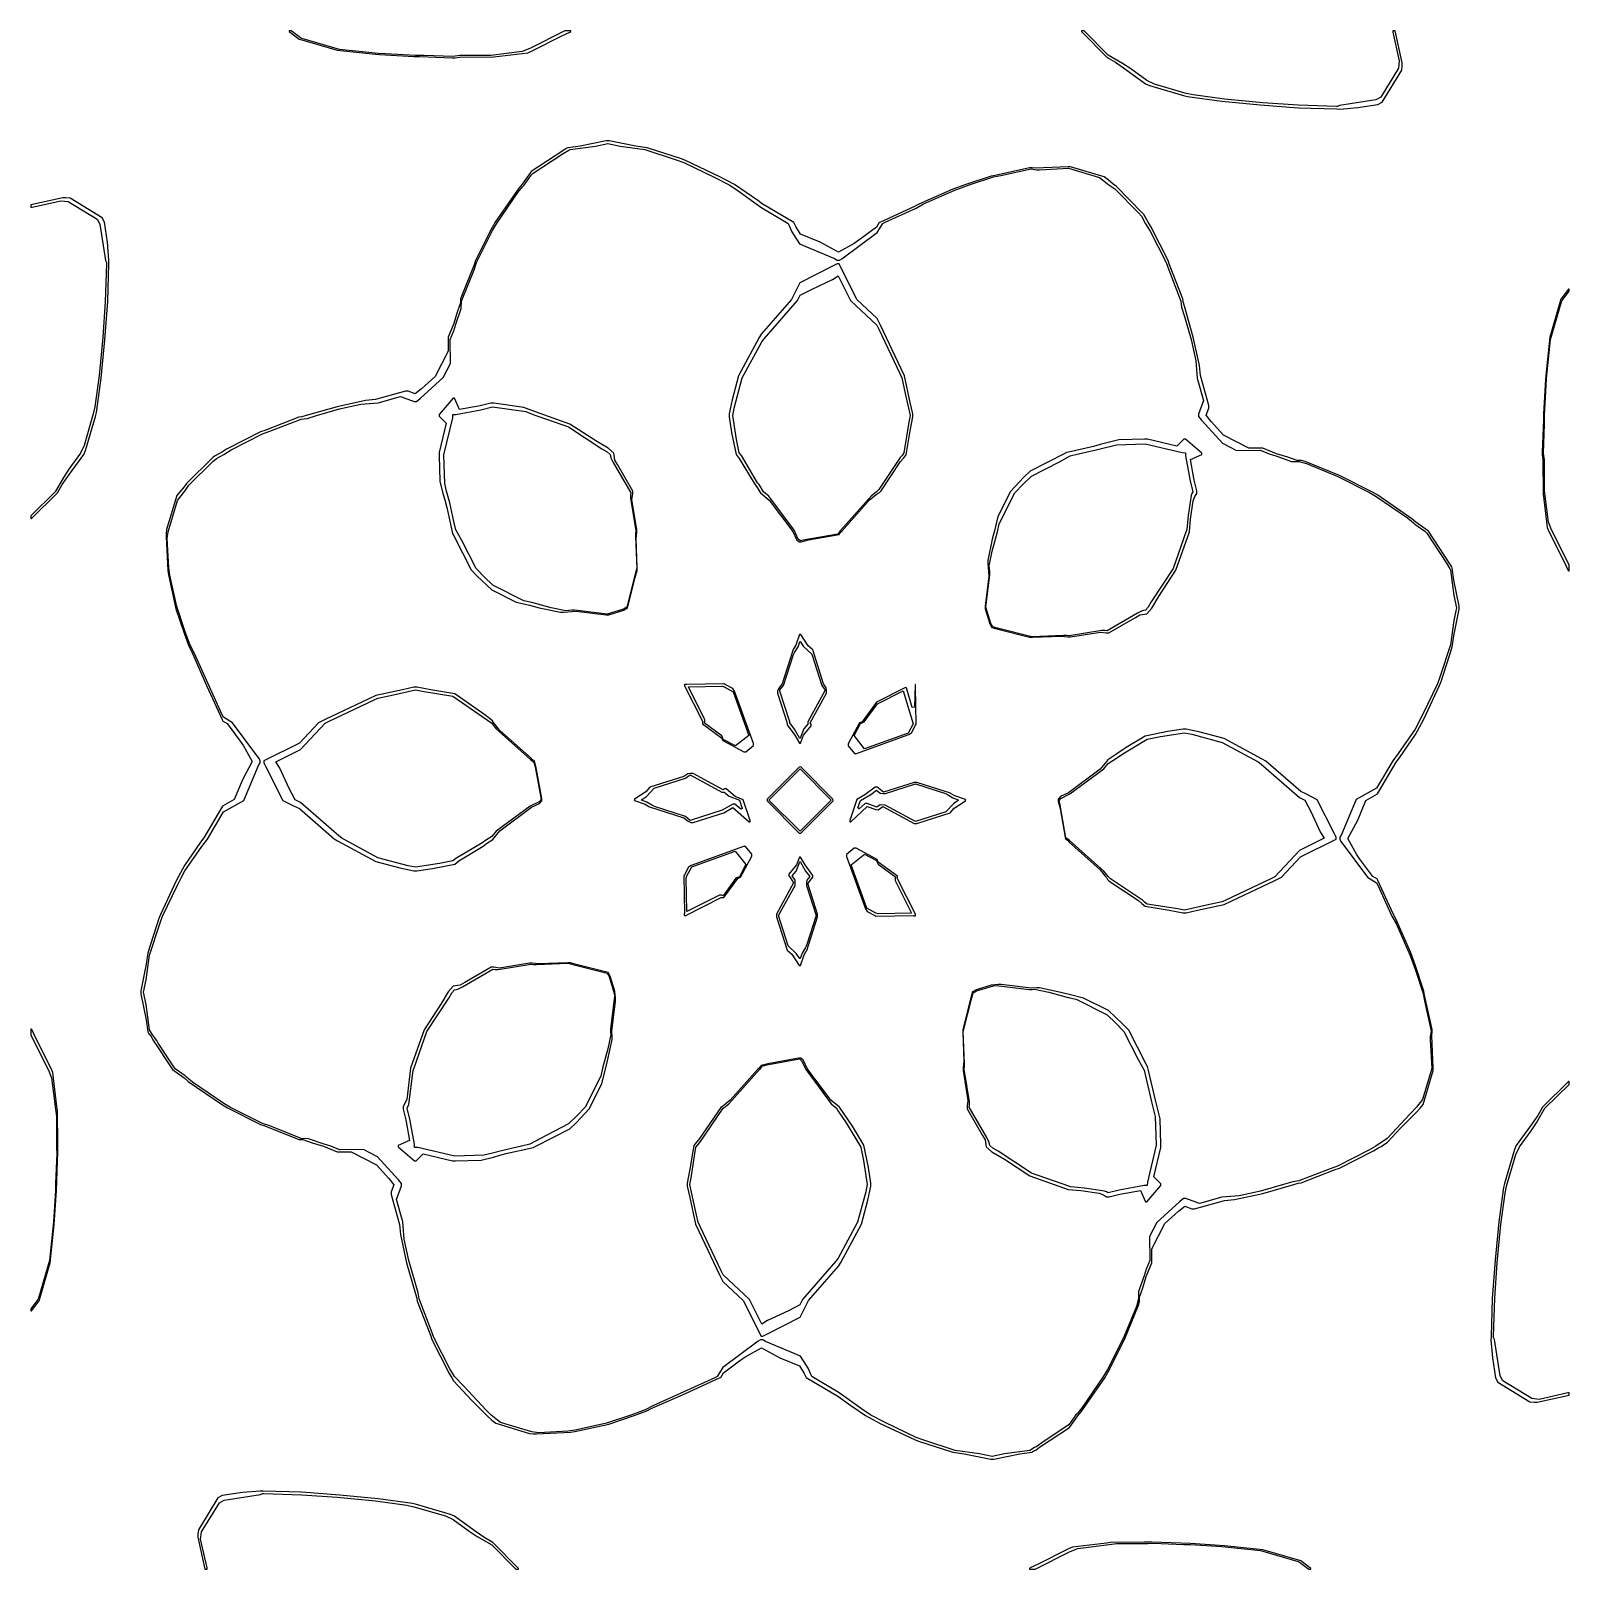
# Model space of a CAD drawing. Extents: x 65 to 85, y 65 to 85.
import ezdxf

# ---------------------------------------------------------------- set-up
doc = ezdxf.new("R2010")
doc.units = 0

msp = doc.modelspace()

# ---------------------------------------------------------------- linework, layer by layer
for points in [[(68.36, 84.99), (68.491, 84.89), (68.493, 84.888), (68.984, 84.746), (69.481, 84.693), (69.536, 84.692), (69.98, 84.664), (70.056, 84.666), (70.48, 84.649), (70.518, 84.649), (70.573, 84.657), (71.019, 84.659), (71.46, 84.713), (71.511, 84.733), (71.906, 84.934), (72.008, 84.979), (72.019, 84.989), (72.019, 84.999), (71.944, 84.999), (71.489, 84.768), (71.39, 84.729), (70.981, 84.679), (70.577, 84.678), (70.489, 84.664), (70.115, 84.679), (70.075, 84.679), (70.003, 84.676), (69.614, 84.7), (69.519, 84.702), (69.016, 84.756), (68.523, 84.899), (68.509, 84.906), (68.387, 84.999), (68.36, 84.999), (68.36, 84.99)], [(78.659, 84.989), (78.993, 84.65), (79.099, 84.589), (79.235, 84.497), (79.491, 84.31), (79.543, 84.286), (79.985, 84.156), (80.038, 84.146), (80.482, 84.084), (80.982, 84.036), (81.481, 83.999), (81.98, 83.983), (82.019, 83.982), (82.249, 84.001), (82.513, 84.041), (82.566, 84.071), (82.821, 84.487), (82.828, 84.547), (82.827, 84.584), (82.736, 84.999), (82.708, 84.999), (82.708, 84.982), (82.79, 84.608), (82.78, 84.513), (82.548, 84.134), (82.487, 84.1), (82.013, 84.027), (81.985, 84.015), (81.972, 84.013), (81.476, 84.03), (81.018, 84.064), (80.518, 84.112), (80.112, 84.168), (80.018, 84.185), (79.608, 84.306), (79.509, 84.351), (79.302, 84.503), (79.194, 84.575), (79.007, 84.684), (78.695, 84.999), (78.659, 84.999), (78.659, 84.989)], [(66.501, 72.142), (66.522, 71.987), (66.537, 71.962), (66.564, 71.925), (66.588, 71.883), (66.843, 71.495), (66.993, 71.389), (67.048, 71.343), (67.491, 71.037), (67.558, 70.998), (67.988, 70.782), (68.042, 70.765), (68.484, 70.585), (68.539, 70.585), (68.66, 70.542), (68.807, 70.5), (68.984, 70.427), (69.166, 70.428), (69.493, 70.257), (69.657, 70.078), (69.719, 69.997), (69.685, 69.906), (69.685, 69.873), (69.796, 69.484), (69.807, 69.353), (69.887, 68.985), (70, 68.581), (70.019, 68.523), (70.024, 68.485), (70.195, 68.042), (70.213, 67.988), (70.441, 67.545), (70.474, 67.49), (70.497, 67.448), (70.735, 67.193), (70.932, 66.995), (70.993, 66.937), (71.044, 66.898), (71.484, 66.767), (71.536, 66.76), (71.574, 66.76), (72.018, 66.783), (72.071, 66.79), (72.514, 66.888), (72.844, 67), (73.011, 67.058), (73.065, 67.089), (73.511, 67.287), (73.955, 67.487), (73.969, 67.495), (74.004, 67.552), (74.232, 67.721), (74.297, 67.766), (74.5, 67.879), (74.737, 67.751), (74.994, 67.644), (75.055, 67.546), (75.078, 67.495), (75.492, 67.251), (75.66, 67.129), (75.85, 66.998), (76.044, 66.897), (76.488, 66.687), (76.542, 66.666), (76.985, 66.521), (77.132, 66.501), (77.482, 66.433), (77.518, 66.433), (77.858, 66.501), (78.013, 66.522), (78.039, 66.538), (78.068, 66.553), (78.115, 66.587), (78.505, 66.843), (78.611, 66.993), (78.656, 67.048), (78.963, 67.491), (79.002, 67.558), (79.219, 67.989), (79.399, 68.432), (79.415, 68.483), (79.415, 68.539), (79.458, 68.66), (79.5, 68.807), (79.573, 68.984), (79.572, 69.166), (79.743, 69.493), (79.921, 69.657), (80.003, 69.719), (80.094, 69.685), (80.127, 69.685), (80.516, 69.796), (80.647, 69.807), (81.015, 69.887), (81.419, 70), (81.477, 70.019), (81.515, 70.024), (81.958, 70.195), (82.012, 70.213), (82.455, 70.441), (82.509, 70.474), (82.553, 70.498), (82.635, 70.551), (82.806, 70.735), (83.005, 70.932), (83.063, 70.994), (83.102, 71.044), (83.232, 71.483), (83.232, 71.519), (83.211, 71.937), (83.217, 71.981), (83.217, 72.018), (83.119, 72.461), (83.111, 72.515), (83, 72.844), (82.941, 73.012), (82.744, 73.455), (82.713, 73.51), (82.513, 73.955), (82.505, 73.969), (82.448, 74.004), (82.278, 74.232), (82.234, 74.297), (82.121, 74.5), (82.249, 74.737), (82.356, 74.995), (82.505, 75.078), (82.749, 75.492), (82.792, 75.547), (83.002, 75.85), (83.103, 76.044), (83.313, 76.488), (83.333, 76.542), (83.479, 76.985), (83.499, 77.132), (83.567, 77.482), (83.567, 77.518), (83.499, 77.858), (83.478, 78.014), (83.471, 78.029), (83.447, 78.068), (83.168, 78.493), (83.158, 78.504), (83.007, 78.611), (82.952, 78.656), (82.509, 78.963), (82.442, 79.001), (82.011, 79.219), (81.568, 79.399), (81.517, 79.415), (81.461, 79.415), (81.34, 79.458), (81.193, 79.5), (81.016, 79.573), (80.834, 79.572), (80.507, 79.743), (80.343, 79.921), (80.281, 80.003), (80.315, 80.094), (80.315, 80.127), (80.204, 80.516), (80.193, 80.647), (80.112, 81.015), (80, 81.419), (79.981, 81.477), (79.975, 81.515), (79.805, 81.958), (79.786, 82.012), (79.559, 82.455), (79.526, 82.509), (79.468, 82.612), (79.449, 82.634), (79.114, 82.973), (79.069, 83.004), (79.006, 83.063), (78.955, 83.102), (78.517, 83.232), (78.48, 83.232), (78.063, 83.211), (78.019, 83.217), (77.982, 83.217), (77.539, 83.119), (77.485, 83.111), (77.156, 83), (76.988, 82.941), (76.545, 82.744), (76.49, 82.713), (76.045, 82.513), (76.031, 82.505), (75.996, 82.448), (75.766, 82.277), (75.702, 82.234), (75.5, 82.121), (75.263, 82.249), (75.006, 82.356), (74.945, 82.453), (74.921, 82.505), (74.508, 82.749), (74.452, 82.791), (74.149, 83.002), (73.956, 83.102), (73.512, 83.313), (73.458, 83.333), (73.015, 83.479), (72.868, 83.499), (72.518, 83.567), (72.482, 83.567), (72.142, 83.499), (71.986, 83.478), (71.971, 83.471), (71.932, 83.447), (71.507, 83.168), (71.496, 83.158), (71.389, 83.007), (71.343, 82.952), (71.037, 82.509), (70.998, 82.442), (70.782, 82.012), (70.766, 81.958), (70.585, 81.516), (70.585, 81.461), (70.542, 81.34), (70.5, 81.193), (70.427, 81.016), (70.428, 80.834), (70.257, 80.507), (70.078, 80.343), (69.997, 80.281), (69.906, 80.315), (69.873, 80.315), (69.484, 80.204), (69.353, 80.193), (68.985, 80.112), (68.581, 80), (68.523, 79.981), (68.485, 79.975), (68.042, 79.805), (67.988, 79.786), (67.545, 79.559), (67.491, 79.526), (67.388, 79.469), (67.366, 79.45), (67.026, 79.114), (66.996, 79.069), (66.937, 79.006), (66.898, 78.956), (66.767, 78.516), (66.76, 78.464), (66.76, 78.425), (66.783, 77.982), (66.79, 77.929), (66.888, 77.486), (67, 77.156), (67.058, 76.989), (67.089, 76.934), (67.287, 76.489), (67.487, 76.045), (67.495, 76.031), (67.552, 75.996), (67.723, 75.766), (67.766, 75.702), (67.879, 75.5), (67.751, 75.263), (67.643, 75.005), (67.495, 74.922), (67.251, 74.508), (67.208, 74.453), (66.998, 74.149), (66.897, 73.956), (66.687, 73.512), (66.666, 73.458), (66.521, 73.015), (66.501, 72.868), (66.433, 72.518), (66.433, 72.482), (66.501, 72.142)], [(66.499, 72.664), (66.544, 72.985), (66.678, 73.392), (66.714, 73.488), (66.906, 73.894), (66.955, 73.99), (67.002, 74.079), (67.062, 74.164), (67.223, 74.397), (67.296, 74.492), (67.505, 74.846), (67.771, 74.995), (67.961, 75.449), (67.981, 75.485), (67.981, 75.515), (67.965, 75.542), (67.622, 76.004), (67.505, 76.077), (67.488, 76.105), (67.126, 76.915), (67.071, 77.011), (67.035, 77.117), (67, 77.212), (66.898, 77.514), (66.808, 77.921), (66.794, 78.018), (66.774, 78.397), (66.786, 78.484), (66.908, 78.895), (66.985, 78.994), (67.004, 79.013), (67.056, 79.091), (67.368, 79.4), (67.413, 79.438), (67.509, 79.493), (67.605, 79.551), (68.012, 79.76), (68.108, 79.794), (68.515, 79.95), (68.594, 79.961), (68.713, 80), (69.015, 80.084), (69.292, 80.145), (69.516, 80.163), (69.808, 80.247), (69.984, 80.181), (70.013, 80.181), (70.062, 80.218), (70.362, 80.493), (70.456, 80.674), (70.454, 80.985), (70.5, 81.097), (70.525, 81.187), (70.597, 81.389), (70.598, 81.484), (70.764, 81.892), (70.793, 81.988), (71.002, 82.402), (71.053, 82.491), (71.334, 82.898), (71.398, 82.976), (71.413, 82.993), (71.504, 83.122), (71.532, 83.147), (71.921, 83.403), (71.993, 83.447), (72.014, 83.456), (72.34, 83.501), (72.5, 83.532), (72.664, 83.501), (72.985, 83.456), (73.392, 83.322), (73.488, 83.286), (73.894, 83.093), (74.079, 82.998), (74.164, 82.938), (74.397, 82.776), (74.492, 82.704), (74.846, 82.495), (74.895, 82.387), (74.994, 82.229), (75.449, 82.038), (75.485, 82.019), (75.515, 82.019), (75.542, 82.035), (76.004, 82.377), (76.077, 82.495), (76.105, 82.512), (76.51, 82.694), (76.605, 82.748), (77.012, 82.929), (77.212, 83), (77.515, 83.102), (77.611, 83.116), (78.004, 83.203), (78.076, 83.193), (78.114, 83.193), (78.488, 83.212), (78.895, 83.091), (78.993, 83.015), (79.013, 82.996), (79.091, 82.944), (79.4, 82.631), (79.438, 82.587), (79.493, 82.491), (79.551, 82.395), (79.76, 81.988), (79.794, 81.892), (79.95, 81.485), (79.961, 81.405), (80, 81.287), (80.084, 80.985), (80.145, 80.708), (80.163, 80.484), (80.247, 80.192), (80.181, 80.016), (80.181, 79.987), (80.218, 79.938), (80.493, 79.638), (80.674, 79.544), (80.985, 79.546), (81.097, 79.5), (81.187, 79.474), (81.389, 79.402), (81.483, 79.402), (81.582, 79.372), (81.989, 79.206), (82.402, 78.998), (82.491, 78.947), (82.897, 78.666), (82.976, 78.602), (82.993, 78.587), (83.121, 78.496), (83.147, 78.468), (83.403, 78.078), (83.447, 78.007), (83.456, 77.986), (83.501, 77.659), (83.532, 77.5), (83.501, 77.335), (83.456, 77.015), (83.322, 76.608), (83.286, 76.512), (83.093, 76.106), (82.998, 75.921), (82.776, 75.603), (82.704, 75.508), (82.495, 75.154), (82.228, 75.005), (82.039, 74.551), (82.019, 74.515), (82.019, 74.485), (82.035, 74.458), (82.377, 73.996), (82.495, 73.923), (82.512, 73.895), (82.694, 73.49), (82.748, 73.394), (82.929, 72.988), (82.965, 72.883), (83, 72.788), (83.102, 72.485), (83.116, 72.389), (83.203, 71.996), (83.193, 71.924), (83.193, 71.885), (83.212, 71.511), (83.091, 71.105), (83.015, 71.006), (82.93, 70.921), (82.631, 70.599), (82.483, 70.502), (82.395, 70.449), (81.988, 70.24), (81.892, 70.206), (81.485, 70.05), (81.405, 70.038), (81.287, 70), (80.985, 69.915), (80.708, 69.855), (80.484, 69.837), (80.192, 69.753), (80.016, 69.819), (79.987, 69.819), (79.938, 69.781), (79.638, 69.507), (79.544, 69.326), (79.546, 69.015), (79.5, 68.903), (79.474, 68.813), (79.402, 68.611), (79.402, 68.517), (79.372, 68.418), (79.206, 68.011), (78.998, 67.598), (78.947, 67.509), (78.666, 67.102), (78.602, 67.023), (78.587, 67.007), (78.495, 66.877), (78.162, 66.658), (78.078, 66.597), (78.05, 66.583), (77.987, 66.544), (77.659, 66.499), (77.5, 66.467), (77.335, 66.499), (77.015, 66.544), (76.608, 66.678), (76.512, 66.714), (76.106, 66.907), (75.921, 67.002), (75.799, 67.086), (75.508, 67.296), (75.153, 67.505), (75.104, 67.613), (75.006, 67.771), (74.55, 67.961), (74.515, 67.981), (74.485, 67.981), (74.458, 67.965), (73.996, 67.623), (73.923, 67.505), (73.895, 67.488), (73.085, 67.126), (72.989, 67.071), (72.883, 67.035), (72.788, 67), (72.486, 66.898), (72.079, 66.808), (71.982, 66.794), (71.603, 66.774), (71.516, 66.786), (71.105, 66.908), (71.006, 66.985), (70.985, 67.005), (70.92, 67.07), (70.629, 67.381), (70.508, 67.507), (70.449, 67.605), (70.24, 68.012), (70.206, 68.108), (70.05, 68.515), (70.038, 68.594), (70, 68.713), (69.915, 69.015), (69.855, 69.292), (69.837, 69.516), (69.753, 69.808), (69.819, 69.984), (69.819, 70.013), (69.781, 70.062), (69.507, 70.362), (69.326, 70.456), (69.015, 70.454), (68.903, 70.5), (68.813, 70.525), (68.611, 70.597), (68.516, 70.598), (68.108, 70.764), (68.012, 70.793), (67.598, 71.001), (67.509, 71.053), (67.102, 71.334), (67.023, 71.398), (67.007, 71.413), (66.877, 71.505), (66.658, 71.839), (66.638, 71.873), (66.584, 71.948), (66.544, 72.013), (66.499, 72.34), (66.467, 72.5), (66.499, 72.664)], [(65.001, 78.695), (65.001, 78.659), (65.011, 78.659), (65.349, 78.992), (65.411, 79.099), (65.503, 79.235), (65.69, 79.491), (65.714, 79.543), (65.844, 79.985), (65.854, 80.038), (65.916, 80.482), (65.964, 80.982), (66.001, 81.481), (66.017, 81.98), (66.017, 82.019), (65.999, 82.249), (65.958, 82.513), (65.929, 82.566), (65.513, 82.821), (65.453, 82.828), (65.416, 82.827), (65.001, 82.736), (65.001, 82.708), (65.018, 82.708), (65.392, 82.79), (65.487, 82.78), (65.865, 82.548), (65.899, 82.487), (65.973, 82.013), (65.985, 81.985), (65.987, 81.972), (65.97, 81.476), (65.936, 81.018), (65.888, 80.518), (65.832, 80.112), (65.814, 80.018), (65.694, 79.608), (65.649, 79.509), (65.497, 79.302), (65.425, 79.194), (65.316, 79.007), (65.001, 78.695)], [(74.485, 78.994), (74.601, 78.899), (74.906, 78.491), (74.955, 78.387), (74.988, 78.356), (75.017, 78.356), (75.11, 78.382), (75.507, 78.453), (75.526, 78.481), (75.542, 78.495), (75.905, 78.9), (75.987, 78.968), (76.009, 78.983), (76.032, 78.996), (76.053, 79.02), (76.305, 79.398), (76.351, 79.446), (76.381, 79.488), (76.431, 79.799), (76.465, 79.982), (76.465, 80.018), (76.431, 80.169), (76.357, 80.513), (76.315, 80.606), (76.045, 81.174), (76.003, 81.258), (75.737, 81.507), (75.507, 81.97), (75.486, 81.97), (75.476, 81.964), (75.432, 81.943), (74.996, 81.721), (74.888, 81.508), (74.497, 81.057), (74.468, 81.01), (74.2, 80.512), (74.118, 80.2), (74.078, 80.018), (74.078, 79.982), (74.11, 79.777), (74.168, 79.489), (74.211, 79.437), (74.402, 79.117), (74.435, 79.077), (74.485, 78.994)], [(74.174, 79.686), (74.125, 79.997), (74.146, 80.092), (74.25, 80.488), (74.502, 80.954), (74.535, 80.993), (74.968, 81.492), (75.004, 81.564), (75.15, 81.638), (75.422, 81.767), (75.498, 81.813), (75.656, 81.493), (75.997, 81.173), (76.024, 81.119), (76.298, 80.544), (76.324, 80.487), (76.368, 80.284), (76.432, 79.999), (76.415, 79.91), (76.351, 79.512), (76.328, 79.479), (76.302, 79.452), (76.025, 79.037), (75.996, 79.004), (75.971, 78.987), (75.926, 78.95), (75.527, 78.505), (75.52, 78.498), (75.493, 78.457), (75.04, 78.376), (75.005, 78.367), (74.978, 78.392), (74.922, 78.509), (74.593, 78.95), (74.525, 79.006), (74.467, 79.101), (74.448, 79.124), (74.238, 79.476), (74.209, 79.511), (74.174, 79.686)], [(84.657, 79.426), (84.659, 78.981), (84.713, 78.54), (84.733, 78.489), (84.933, 78.094), (84.979, 77.992), (84.989, 77.981), (84.999, 77.981), (84.999, 78.056), (84.768, 78.511), (84.729, 78.61), (84.679, 79.019), (84.678, 79.423), (84.664, 79.51), (84.679, 79.885), (84.679, 79.924), (84.676, 79.997), (84.7, 80.386), (84.702, 80.481), (84.756, 80.984), (84.899, 81.477), (84.906, 81.491), (84.999, 81.613), (84.999, 81.64), (84.99, 81.64), (84.89, 81.509), (84.746, 81.016), (84.693, 80.519), (84.692, 80.464), (84.664, 80.02), (84.666, 79.944), (84.649, 79.52), (84.649, 79.486), (84.657, 79.426)], [(70.408, 78.802), (70.478, 78.485), (70.484, 78.465), (70.499, 78.434), (70.727, 77.992), (70.805, 77.91), (70.992, 77.734), (71.312, 77.573), (71.485, 77.533), (71.608, 77.5), (71.887, 77.441), (71.924, 77.441), (72.092, 77.454), (72.481, 77.408), (72.517, 77.408), (72.71, 77.466), (72.757, 77.494), (72.858, 77.891), (72.885, 77.983), (72.884, 78.02), (72.869, 78.396), (72.879, 78.481), (72.879, 78.518), (72.816, 78.905), (72.826, 78.981), (72.826, 79.014), (72.626, 79.359), (72.595, 79.418), (72.582, 79.509), (72.508, 79.574), (72.344, 79.667), (72.01, 79.885), (71.512, 80.062), (71.411, 80.103), (71.019, 80.158), (70.982, 80.158), (70.842, 80.125), (70.575, 80.074), (70.507, 80.223), (70.49, 80.223), (70.311, 80.012), (70.311, 79.988), (70.399, 79.898), (70.308, 79.518), (70.308, 79.48), (70.319, 79.146), (70.358, 78.985), (70.383, 78.901), (70.408, 78.802)], [(70.382, 79.112), (70.37, 79.487), (70.485, 79.968), (70.485, 80.011), (70.528, 80.011), (70.853, 80.073), (71.004, 80.109), (71.438, 80.048), (71.487, 80.028), (71.568, 79.999), (71.606, 79.984), (71.989, 79.849), (72.424, 79.565), (72.492, 79.526), (72.533, 79.491), (72.539, 79.448), (72.57, 79.388), (72.801, 78.992), (72.797, 78.962), (72.797, 78.925), (72.866, 78.498), (72.862, 78.464), (72.862, 78.425), (72.88, 78.012), (72.863, 77.954), (72.749, 77.506), (72.707, 77.481), (72.493, 77.417), (72.074, 77.467), (72.036, 77.467), (71.954, 77.46), (71.766, 77.499), (71.515, 77.566), (71.412, 77.59), (71.008, 77.793), (70.895, 77.899), (70.791, 78.008), (70.602, 78.373), (70.526, 78.512), (70.499, 78.622), (70.446, 78.864), (70.406, 79.015), (70.382, 79.112)], [(77.454, 77.908), (77.408, 77.519), (77.408, 77.483), (77.466, 77.29), (77.494, 77.243), (77.589, 77.215), (77.983, 77.115), (78.02, 77.115), (78.396, 77.131), (78.481, 77.121), (78.518, 77.12), (78.905, 77.183), (78.981, 77.174), (79.014, 77.174), (79.359, 77.374), (79.419, 77.405), (79.509, 77.418), (79.574, 77.492), (79.667, 77.656), (79.885, 77.989), (80.061, 78.484), (80.075, 78.649), (80.112, 78.89), (80.133, 78.947), (80.158, 78.986), (80.158, 79.018), (80.125, 79.158), (80.074, 79.425), (80.223, 79.493), (80.223, 79.51), (80.012, 79.689), (79.989, 79.689), (79.898, 79.601), (79.518, 79.692), (79.48, 79.692), (79.146, 79.681), (78.903, 79.62), (78.813, 79.595), (78.488, 79.522), (78.465, 79.515), (78.434, 79.501), (77.992, 79.273), (77.91, 79.195), (77.734, 79.008), (77.573, 78.687), (77.533, 78.515), (77.5, 78.392), (77.441, 78.113), (77.441, 78.076), (77.454, 77.908)], [(77.499, 78.234), (77.566, 78.485), (77.59, 78.588), (77.793, 78.992), (77.899, 79.104), (78.008, 79.209), (78.373, 79.397), (78.512, 79.473), (78.622, 79.5), (78.869, 79.555), (78.921, 79.57), (79.112, 79.618), (79.487, 79.63), (79.968, 79.515), (80.011, 79.514), (80.011, 79.472), (80.073, 79.147), (80.107, 79.005), (80.094, 78.986), (80.084, 78.96), (80.045, 78.7), (80.029, 78.516), (80, 78.432), (79.984, 78.394), (79.849, 78.011), (79.565, 77.576), (79.526, 77.508), (79.491, 77.467), (79.448, 77.461), (79.388, 77.43), (78.992, 77.199), (78.962, 77.203), (78.925, 77.203), (78.498, 77.133), (78.464, 77.138), (78.425, 77.137), (78.012, 77.12), (77.569, 77.233), (77.506, 77.251), (77.481, 77.293), (77.417, 77.507), (77.467, 77.926), (77.467, 77.964), (77.461, 78.046), (77.499, 78.234)], [(74.933, 75.843), (74.992, 75.74), (75.006, 75.74), (75.046, 75.842), (75.144, 75.962), (75.144, 75.987), (75.134, 76.001), (75.346, 76.39), (75.346, 76.424), (75.341, 76.457), (75.306, 76.511), (75.165, 76.953), (75.107, 77.006), (75.009, 77.152), (74.995, 77.152), (74.945, 77.011), (74.917, 76.967), (74.912, 76.957), (74.77, 76.51), (74.723, 76.454), (74.708, 76.421), (74.708, 76.388), (74.832, 75.999), (74.832, 75.979), (74.933, 75.843)], [(74.735, 76.427), (74.787, 76.49), (74.916, 76.893), (74.928, 76.917), (74.974, 76.989), (74.999, 77.058), (75.003, 77.059), (75.047, 76.994), (75.153, 76.897), (75.283, 76.49), (75.325, 76.426), (75.1, 76.015), (75.1, 75.984), (75.05, 75.923), (75.002, 75.802), (74.996, 75.801), (74.927, 75.922), (74.866, 76.005), (74.866, 76.017), (74.735, 76.427)], [(68.279, 74.995), (68.418, 74.924), (68.492, 74.888), (68.943, 74.497), (68.99, 74.468), (69.488, 74.2), (69.8, 74.118), (69.982, 74.078), (70.018, 74.078), (70.223, 74.11), (70.511, 74.168), (70.563, 74.211), (70.883, 74.402), (70.923, 74.435), (71.006, 74.485), (71.1, 74.601), (71.509, 74.906), (71.613, 74.955), (71.644, 74.988), (71.644, 75.018), (71.572, 75.42), (71.547, 75.507), (71.519, 75.525), (71.505, 75.542), (71.1, 75.905), (71.032, 75.987), (71.017, 76.009), (71.004, 76.031), (70.901, 76.109), (70.512, 76.381), (70.201, 76.431), (70.018, 76.465), (69.982, 76.465), (69.831, 76.431), (69.487, 76.357), (69.394, 76.316), (68.826, 76.045), (68.742, 76.003), (68.493, 75.737), (68.03, 75.507), (68.029, 75.486), (68.036, 75.476), (68.056, 75.432), (68.279, 74.995)], [(68.361, 75.15), (68.233, 75.421), (68.187, 75.498), (68.507, 75.657), (68.827, 75.997), (68.881, 76.024), (69.456, 76.298), (69.513, 76.324), (69.716, 76.368), (70.001, 76.432), (70.09, 76.415), (70.488, 76.351), (70.995, 75.997), (71.013, 75.971), (71.05, 75.926), (71.495, 75.527), (71.501, 75.52), (71.541, 75.493), (71.559, 75.43), (71.635, 75.007), (71.608, 74.978), (71.491, 74.922), (71.05, 74.593), (70.994, 74.525), (70.899, 74.467), (70.876, 74.448), (70.524, 74.238), (70.489, 74.209), (70.314, 74.174), (70.003, 74.125), (69.908, 74.146), (69.512, 74.25), (69.046, 74.502), (69.006, 74.535), (68.508, 74.968), (68.436, 75.004), (68.361, 75.15)], [(73.499, 76.503), (73.499, 76.485), (73.732, 76.025), (73.731, 75.991), (73.981, 75.809), (73.996, 75.772), (74.268, 75.627), (74.295, 75.627), (74.397, 75.708), (74.397, 75.734), (74.15, 76.415), (74.127, 76.449), (74.027, 76.502), (74.013, 76.512), (73.531, 76.502), (73.519, 76.503), (73.499, 76.503)], [(73.549, 76.471), (73.986, 76.48), (74.013, 76.47), (74.13, 76.408), (74.336, 75.84), (74.162, 75.703), (74.003, 75.787), (73.988, 75.824), (73.982, 75.836), (73.754, 76.001), (73.765, 76.016), (73.765, 76.044), (73.549, 76.471)], [(76.415, 75.85), (76.449, 75.872), (76.502, 75.973), (76.512, 75.987), (76.502, 76.469), (76.503, 76.481), (76.503, 76.501), (76.497, 76.501), (76.487, 76.207), (76.459, 76.204), (76.383, 76.456), (76.363, 76.456), (75.994, 76.273), (75.809, 76.018), (75.772, 76.003), (75.627, 75.732), (75.627, 75.705), (75.708, 75.603), (75.734, 75.603), (76.415, 75.85)], [(75.824, 76.011), (75.836, 76.018), (76.006, 76.252), (76.342, 76.419), (76.472, 75.99), (76.408, 75.869), (75.84, 75.664), (75.703, 75.838), (75.788, 75.996), (75.824, 76.011)], [(78.382, 74.89), (78.453, 74.492), (78.481, 74.474), (78.495, 74.458), (78.9, 74.094), (78.968, 74.012), (78.983, 73.991), (78.996, 73.968), (79.02, 73.947), (79.398, 73.695), (79.446, 73.649), (79.488, 73.619), (79.799, 73.569), (79.982, 73.534), (80.018, 73.534), (80.169, 73.568), (80.513, 73.643), (80.606, 73.684), (81.174, 73.954), (81.258, 73.997), (81.507, 74.263), (81.97, 74.493), (81.97, 74.514), (81.964, 74.524), (81.943, 74.568), (81.721, 75.004), (81.584, 75.074), (81.508, 75.111), (81.057, 75.503), (81.009, 75.531), (80.512, 75.8), (80.2, 75.882), (80.018, 75.922), (79.982, 75.922), (79.777, 75.89), (79.488, 75.831), (79.239, 75.683), (79.117, 75.598), (79, 75.52), (78.987, 75.506), (78.9, 75.399), (78.491, 75.094), (78.387, 75.045), (78.356, 75.012), (78.356, 74.983), (78.382, 74.89)], [(78.367, 74.995), (78.392, 75.021), (78.509, 75.078), (78.95, 75.406), (79.006, 75.475), (79.125, 75.552), (79.196, 75.602), (79.512, 75.791), (79.686, 75.826), (79.997, 75.874), (80.092, 75.854), (80.488, 75.749), (80.954, 75.497), (80.993, 75.465), (81.492, 75.032), (81.564, 74.996), (81.638, 74.849), (81.766, 74.578), (81.813, 74.502), (81.493, 74.343), (81.173, 74.003), (81.119, 73.975), (80.544, 73.701), (80.487, 73.676), (80.284, 73.632), (79.999, 73.568), (79.91, 73.585), (79.512, 73.648), (79.479, 73.672), (79.452, 73.698), (79.037, 73.975), (79.004, 74.004), (78.987, 74.029), (78.95, 74.074), (78.505, 74.473), (78.498, 74.48), (78.457, 74.507), (78.376, 74.96), (78.367, 74.995)], [(74.989, 74.571), (75.011, 74.571), (75.429, 74.989), (75.428, 75.011), (75.011, 75.429), (74.989, 75.428), (74.571, 75.011), (74.571, 74.989), (74.989, 74.571)], [(75, 75.407), (75.407, 75), (75, 74.593), (74.593, 75), (75, 75.407)], [(72.848, 74.995), (72.989, 74.945), (73.033, 74.917), (73.043, 74.912), (73.49, 74.77), (73.546, 74.723), (73.579, 74.708), (73.612, 74.708), (74.011, 74.835), (74.127, 74.902), (74.34, 74.718), (74.351, 74.718), (74.351, 74.734), (74.263, 75.004), (74.158, 75.045), (74.038, 75.144), (74.013, 75.144), (73.999, 75.134), (73.61, 75.346), (73.576, 75.346), (73.543, 75.341), (73.489, 75.306), (73.047, 75.165), (72.994, 75.107), (72.848, 75.009), (72.848, 74.995)], [(73.006, 75.047), (73.103, 75.153), (73.511, 75.283), (73.574, 75.325), (73.985, 75.1), (74.016, 75.1), (74.077, 75.05), (74.215, 74.996), (74.249, 74.891), (74.232, 74.879), (74.154, 74.947), (74.127, 74.947), (73.989, 74.867), (73.573, 74.735), (73.51, 74.787), (73.107, 74.916), (73.083, 74.928), (73.011, 74.974), (72.941, 74.999), (72.941, 75.003), (73.006, 75.047)], [(75.66, 74.718), (75.874, 74.917), (75.984, 74.875), (76.014, 74.874), (76.078, 74.917), (76.485, 74.696), (76.517, 74.696), (76.953, 74.835), (77.006, 74.893), (77.152, 74.991), (77.152, 75.005), (77.011, 75.055), (76.967, 75.082), (76.957, 75.088), (76.517, 75.228), (76.483, 75.228), (76.086, 75.102), (76.005, 75.168), (75.979, 75.168), (75.843, 75.066), (75.737, 75.006), (75.649, 74.734), (75.649, 74.718), (75.66, 74.718)], [(75.785, 74.994), (75.922, 75.073), (75.996, 75.127), (76.043, 75.088), (76.076, 75.086), (76.112, 75.086), (76.5, 75.209), (76.893, 75.084), (76.917, 75.072), (76.988, 75.026), (77.058, 75.001), (77.059, 74.997), (76.994, 74.952), (76.897, 74.847), (76.503, 74.721), (76.109, 74.935), (76.041, 74.936), (75.997, 74.907), (75.874, 74.955), (75.846, 74.955), (75.771, 74.885), (75.753, 74.897), (75.785, 74.994)], [(73.496, 73.499), (73.515, 73.499), (73.974, 73.732), (74.009, 73.731), (74.191, 73.981), (74.228, 73.996), (74.373, 74.268), (74.373, 74.295), (74.292, 74.397), (74.266, 74.397), (73.585, 74.15), (73.551, 74.127), (73.498, 74.027), (73.488, 74.013), (73.498, 73.531), (73.496, 73.518), (73.496, 73.499)], [(73.52, 73.986), (73.53, 74.013), (73.592, 74.13), (74.159, 74.336), (74.297, 74.162), (74.212, 74.003), (74.176, 73.988), (74.164, 73.982), (73.999, 73.754), (73.984, 73.765), (73.955, 73.765), (73.529, 73.549), (73.52, 73.986)], [(74.917, 73.922), (74.696, 73.515), (74.695, 73.483), (74.835, 73.047), (74.893, 72.994), (74.991, 72.848), (75.005, 72.848), (75.055, 72.989), (75.082, 73.033), (75.088, 73.043), (75.228, 73.483), (75.228, 73.517), (75.102, 73.914), (75.168, 73.995), (75.168, 74.02), (75.066, 74.157), (75.008, 74.259), (74.994, 74.259), (74.954, 74.158), (74.855, 74.038), (74.855, 74.013), (74.871, 73.992), (74.917, 73.922)], [(74.935, 73.89), (74.936, 73.959), (74.899, 74.015), (74.95, 74.077), (74.998, 74.198), (75.004, 74.199), (75.073, 74.077), (75.128, 74.004), (75.088, 73.957), (75.086, 73.924), (75.086, 73.888), (75.209, 73.5), (75.084, 73.107), (75.072, 73.083), (75.026, 73.011), (75.001, 72.941), (74.997, 72.941), (74.952, 73.006), (74.847, 73.103), (74.721, 73.497), (74.935, 73.89)], [(75.85, 73.585), (75.872, 73.551), (75.973, 73.498), (75.987, 73.488), (76.469, 73.498), (76.481, 73.496), (76.501, 73.496), (76.501, 73.515), (76.268, 73.974), (76.268, 74.009), (76.018, 74.191), (76.003, 74.228), (75.732, 74.373), (75.705, 74.373), (75.603, 74.292), (75.603, 74.266), (75.85, 73.585)], [(75.664, 74.159), (75.838, 74.297), (75.996, 74.212), (76.011, 74.176), (76.018, 74.164), (76.245, 73.999), (76.235, 73.984), (76.235, 73.955), (76.451, 73.529), (76.014, 73.52), (75.987, 73.529), (75.869, 73.592), (75.664, 74.159)], [(69.777, 70.507), (69.777, 70.49), (69.988, 70.311), (70.011, 70.311), (70.102, 70.399), (70.482, 70.308), (70.52, 70.308), (70.854, 70.319), (71.015, 70.358), (71.099, 70.383), (71.198, 70.408), (71.515, 70.478), (71.535, 70.484), (71.566, 70.499), (72.008, 70.727), (72.089, 70.805), (72.265, 70.992), (72.426, 71.313), (72.467, 71.485), (72.499, 71.608), (72.558, 71.887), (72.558, 71.924), (72.553, 71.995), (72.6, 72.386), (72.6, 72.424), (72.592, 72.516), (72.534, 72.71), (72.506, 72.757), (72.109, 72.858), (72.017, 72.885), (71.98, 72.884), (71.604, 72.869), (71.519, 72.879), (71.482, 72.879), (71.095, 72.816), (71.019, 72.826), (70.986, 72.826), (70.641, 72.626), (70.581, 72.595), (70.491, 72.582), (70.426, 72.508), (70.333, 72.344), (70.115, 72.011), (69.939, 71.515), (69.888, 71.109), (69.842, 71.015), (69.842, 70.982), (69.875, 70.842), (69.926, 70.575), (69.777, 70.507)], [(69.927, 70.853), (69.893, 70.995), (69.915, 71.041), (69.971, 71.485), (70, 71.568), (70.015, 71.606), (70.15, 71.989), (70.435, 72.424), (70.474, 72.492), (70.509, 72.533), (70.552, 72.539), (70.612, 72.57), (71.008, 72.801), (71.038, 72.797), (71.075, 72.797), (71.502, 72.866), (71.536, 72.862), (71.575, 72.862), (71.988, 72.88), (72.045, 72.863), (72.494, 72.749), (72.518, 72.707), (72.586, 72.484), (72.589, 72.448), (72.537, 72.019), (72.537, 71.981), (72.539, 71.953), (72.5, 71.766), (72.434, 71.515), (72.41, 71.412), (72.207, 71.008), (72.101, 70.896), (71.992, 70.791), (71.627, 70.602), (71.488, 70.526), (71.378, 70.499), (71.136, 70.446), (70.985, 70.406), (70.888, 70.382), (70.513, 70.37), (70.032, 70.485), (69.989, 70.485), (69.989, 70.528), (69.927, 70.853)], [(77.418, 70.491), (77.492, 70.426), (77.656, 70.333), (77.989, 70.115), (78.484, 69.939), (78.649, 69.925), (78.89, 69.888), (78.947, 69.867), (78.986, 69.842), (79.018, 69.842), (79.158, 69.875), (79.425, 69.926), (79.493, 69.777), (79.51, 69.777), (79.689, 69.988), (79.689, 70.011), (79.601, 70.102), (79.692, 70.482), (79.692, 70.52), (79.681, 70.854), (79.62, 71.097), (79.53, 71.484), (79.515, 71.535), (79.501, 71.566), (79.273, 72.008), (79.194, 72.089), (79.008, 72.265), (78.687, 72.426), (78.515, 72.467), (78.392, 72.499), (78.113, 72.558), (78.076, 72.558), (78.005, 72.553), (77.614, 72.6), (77.576, 72.6), (77.484, 72.592), (77.29, 72.534), (77.243, 72.506), (77.215, 72.41), (77.115, 72.017), (77.115, 71.98), (77.131, 71.604), (77.121, 71.519), (77.12, 71.482), (77.183, 71.095), (77.174, 71.019), (77.174, 70.986), (77.374, 70.641), (77.405, 70.581), (77.418, 70.491)], [(77.429, 70.612), (77.199, 71.008), (77.203, 71.038), (77.203, 71.075), (77.133, 71.502), (77.138, 71.536), (77.137, 71.575), (77.12, 71.988), (77.232, 72.427), (77.251, 72.494), (77.293, 72.518), (77.516, 72.586), (77.552, 72.589), (77.981, 72.537), (78.019, 72.537), (78.046, 72.539), (78.234, 72.5), (78.485, 72.434), (78.588, 72.41), (78.992, 72.207), (79.104, 72.101), (79.209, 71.992), (79.397, 71.627), (79.473, 71.488), (79.57, 71.078), (79.618, 70.888), (79.63, 70.513), (79.515, 70.032), (79.514, 69.989), (79.472, 69.989), (79.147, 69.927), (79.005, 69.893), (78.986, 69.906), (78.96, 69.915), (78.7, 69.955), (78.516, 69.971), (78.432, 70), (78.394, 70.015), (78.01, 70.15), (77.576, 70.435), (77.508, 70.474), (77.467, 70.509), (77.461, 70.55), (77.429, 70.612)], [(65.001, 68.359), (65.01, 68.359), (65.11, 68.491), (65.253, 68.984), (65.307, 69.482), (65.334, 69.926), (65.353, 70.425), (65.353, 70.465), (65.351, 70.52), (65.35, 70.963), (65.341, 71.017), (65.287, 71.46), (65.267, 71.511), (65.066, 71.906), (65.021, 72.008), (65.011, 72.019), (65.001, 72.019), (65.001, 71.944), (65.232, 71.489), (65.27, 71.39), (65.321, 70.983), (65.335, 70.887), (65.337, 70.48), (65.34, 70.404), (65.324, 70.014), (65.323, 69.924), (65.297, 69.518), (65.244, 69.016), (65.101, 68.523), (65.094, 68.509), (65.001, 68.387), (65.001, 68.359)], [(73.954, 68.826), (73.997, 68.742), (74.263, 68.493), (74.493, 68.03), (74.514, 68.03), (74.524, 68.036), (74.568, 68.056), (75.004, 68.279), (75.111, 68.492), (75.503, 68.943), (75.531, 68.99), (75.8, 69.488), (75.882, 69.8), (75.922, 69.982), (75.922, 70.018), (75.89, 70.223), (75.831, 70.512), (75.683, 70.761), (75.515, 71.006), (75.399, 71.1), (75.094, 71.509), (75.045, 71.612), (75.012, 71.644), (74.982, 71.644), (74.58, 71.572), (74.493, 71.547), (74.474, 71.519), (74.458, 71.505), (74.094, 71.1), (74.013, 71.032), (73.991, 71.017), (73.969, 71.004), (73.695, 70.602), (73.619, 70.511), (73.569, 70.201), (73.534, 70.018), (73.534, 69.982), (73.568, 69.831), (73.643, 69.487), (73.684, 69.394), (73.954, 68.826)], [(73.568, 70.001), (73.585, 70.09), (73.648, 70.489), (73.698, 70.548), (74.003, 70.995), (74.029, 71.013), (74.074, 71.05), (74.473, 71.495), (74.48, 71.502), (74.507, 71.541), (74.57, 71.559), (74.993, 71.635), (75.021, 71.608), (75.078, 71.491), (75.406, 71.049), (75.475, 70.994), (75.497, 70.957), (75.602, 70.804), (75.791, 70.488), (75.826, 70.314), (75.874, 70.003), (75.854, 69.908), (75.749, 69.512), (75.497, 69.046), (75.465, 69.006), (75.032, 68.508), (74.996, 68.436), (74.849, 68.361), (74.578, 68.233), (74.502, 68.187), (74.343, 68.507), (74.003, 68.826), (73.975, 68.881), (73.701, 69.456), (73.676, 69.513), (73.635, 69.701), (73.568, 70.001)], [(84.001, 67.751), (84.041, 67.487), (84.071, 67.434), (84.487, 67.179), (84.547, 67.172), (84.584, 67.172), (84.999, 67.264), (84.999, 67.292), (84.982, 67.292), (84.608, 67.209), (84.513, 67.219), (84.134, 67.452), (84.1, 67.513), (84.027, 67.986), (84.015, 68.014), (84.013, 68.028), (84.03, 68.523), (84.064, 68.982), (84.112, 69.482), (84.168, 69.888), (84.185, 69.982), (84.306, 70.391), (84.351, 70.491), (84.503, 70.698), (84.575, 70.805), (84.684, 70.993), (84.999, 71.304), (84.999, 71.341), (84.989, 71.341), (84.65, 71.007), (84.589, 70.901), (84.497, 70.765), (84.31, 70.509), (84.286, 70.457), (84.156, 70.015), (84.146, 69.962), (84.084, 69.518), (84.036, 69.018), (83.999, 68.519), (83.983, 68.02), (83.982, 67.981), (84.001, 67.751)], [(67.172, 65.416), (67.264, 65.001), (67.292, 65.001), (67.292, 65.018), (67.209, 65.392), (67.219, 65.487), (67.452, 65.865), (67.513, 65.899), (67.986, 65.973), (68.014, 65.985), (68.028, 65.987), (68.523, 65.97), (68.982, 65.936), (69.482, 65.888), (69.888, 65.832), (69.982, 65.814), (70.391, 65.694), (70.491, 65.649), (70.698, 65.497), (70.805, 65.425), (70.993, 65.316), (71.304, 65.001), (71.341, 65.001), (71.341, 65.011), (71.007, 65.35), (70.901, 65.411), (70.765, 65.503), (70.509, 65.69), (70.457, 65.714), (70.015, 65.844), (69.962, 65.854), (69.518, 65.916), (69.018, 65.964), (68.519, 66.001), (68.02, 66.017), (67.981, 66.017), (67.751, 65.999), (67.487, 65.958), (67.434, 65.929), (67.179, 65.513), (67.172, 65.453), (67.172, 65.416)], [(78.056, 65.001), (78.511, 65.232), (78.61, 65.27), (79.017, 65.321), (79.113, 65.335), (79.52, 65.337), (79.596, 65.34), (79.986, 65.324), (80.076, 65.323), (80.482, 65.297), (80.984, 65.244), (81.477, 65.101), (81.491, 65.094), (81.613, 65.001), (81.64, 65.001), (81.64, 65.01), (81.509, 65.11), (81.016, 65.253), (80.518, 65.307), (80.074, 65.334), (79.575, 65.353), (79.535, 65.353), (79.48, 65.351), (79.037, 65.35), (78.983, 65.341), (78.54, 65.287), (78.489, 65.267), (78.094, 65.066), (77.992, 65.021), (77.981, 65.011), (77.981, 65.001), (78.056, 65.001)]]:
    msp.add_lwpolyline(points, close=True)

doc.saveas('drawing.dxf')
